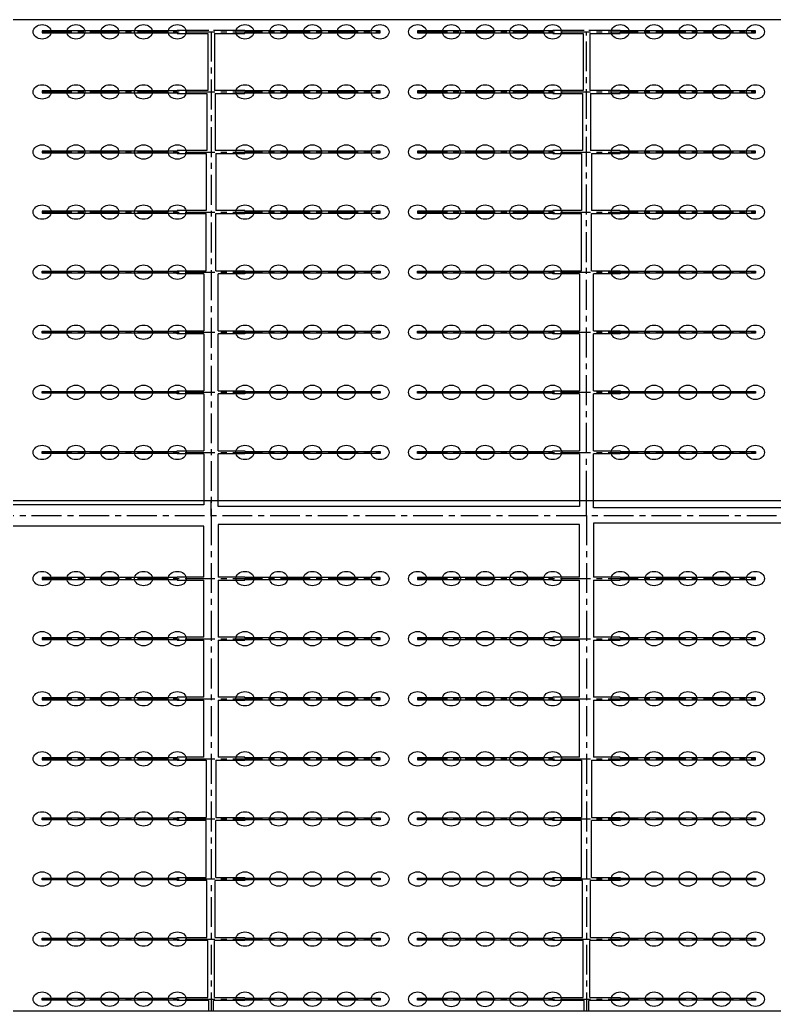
# Model space of a CAD drawing. Header units: millimetres. Extents: x 738100 to 1284508, y 138373 to 260796.
# Drawn here: x 823938 to 831976, y 175808 to 186368 of the extents above; entities that cross this region are included whole.
import ezdxf

# ---------------------------------------------------------------- set-up
doc = ezdxf.new("R2010")
doc.units = ezdxf.units.MM
doc.linetypes.add('CENTER', pattern=[50.8, 31.75, -6.35, 6.35, -6.35])
doc.layers.add('轴线', color=6, linetype='CENTER')

msp = doc.modelspace()

# ---------------------------------------------------------------- linework, layer by layer
at = {"lineweight": -3, "ltscale": 100}
for p, q in [((843900.494, 186367.633), (779900.494, 186367.633)), ((779900.494, 181247.633), (843900.494, 181247.633)), ((779900.494, 175809.486), (843900.494, 175809.486)), ((843900.494, 175807.633), (779900.494, 175807.633))]:
    msp.add_line(p, q, dxfattribs=at)
at = {"ltscale": 10}
for p, q in [((824176.494, 186249.873), (824176.494, 186229.393)), ((825616.494, 186249.873), (824176.494, 186249.873)), ((824176.494, 186229.393), (825616.494, 186229.393)), ((825952.494, 186255.633), (825616.494, 186255.633)), ((825616.494, 186255.633), (825616.494, 186249.873)), ((825616.494, 186229.393), (825616.494, 186223.633)), ((825616.494, 186223.633), (825940.494, 186223.633)), ((825940.494, 186223.633), (825940.494, 185615.633)), ((826336.494, 186255.633), (826000.494, 186255.633)), ((826012.494, 186223.633), (826336.494, 186223.633)), ((826012.494, 186223.633), (826012.494, 185615.633)), ((826336.494, 186249.873), (826336.494, 186255.633)), ((827776.494, 186249.873), (826336.494, 186249.873)), ((826336.494, 186223.633), (826336.494, 186229.393)), ((826336.494, 186229.393), (827776.494, 186229.393)), ((827776.494, 186229.393), (827776.494, 186249.873)), ((828176.494, 186249.873), (828176.494, 186229.393)), ((829616.494, 186249.873), (828176.494, 186249.873)), ((828176.494, 186229.393), (829616.494, 186229.393)), ((829952.494, 186255.633), (829616.494, 186255.633)), ((829616.494, 186255.633), (829616.494, 186249.873)), ((829616.494, 186229.393), (829616.494, 186223.633)), ((829616.494, 186223.633), (829940.494, 186223.633)), ((829940.494, 186223.633), (829940.494, 185615.633)), ((830336.494, 186255.633), (830000.494, 186255.633)), ((830012.494, 186223.633), (830336.494, 186223.633)), ((830012.494, 186223.633), (830012.494, 185615.633)), ((830336.494, 186249.873), (830336.494, 186255.633)), ((831776.494, 186249.873), (830336.494, 186249.873)), ((830336.494, 186223.633), (830336.494, 186229.393)), ((830336.494, 186229.393), (831776.494, 186229.393)), ((831776.494, 186229.393), (831776.494, 186249.873)), ((824176.494, 185609.873), (824176.494, 185589.393)), ((825616.494, 185609.873), (824176.494, 185609.873)), ((824176.494, 185589.393), (825616.494, 185589.393)), ((825940.494, 185615.633), (825616.494, 185615.633)), ((825616.494, 185615.633), (825616.494, 185609.873)), ((825616.494, 185589.393), (825616.494, 185583.633)), ((825616.494, 185583.633), (825932.494, 185583.633)), ((825932.494, 185583.633), (825932.494, 184975.633)), ((826336.494, 185615.633), (826012.494, 185615.633)), ((826020.494, 185583.633), (826336.494, 185583.633)), ((826020.494, 185583.633), (826020.494, 184975.633)), ((826336.494, 185609.873), (826336.494, 185615.633)), ((827776.494, 185609.873), (826336.494, 185609.873)), ((826336.494, 185583.633), (826336.494, 185589.393)), ((826336.494, 185589.393), (827776.494, 185589.393)), ((827776.494, 185589.393), (827776.494, 185609.873)), ((828176.494, 185609.873), (828176.494, 185589.393)), ((829616.494, 185609.873), (828176.494, 185609.873)), ((828176.494, 185589.393), (829616.494, 185589.393)), ((829940.494, 185615.633), (829616.494, 185615.633)), ((829616.494, 185615.633), (829616.494, 185609.873)), ((829616.494, 185589.393), (829616.494, 185583.633)), ((829616.494, 185583.633), (829932.494, 185583.633)), ((829932.494, 185583.633), (829932.494, 184975.633)), ((830336.494, 185615.633), (830012.494, 185615.633)), ((830020.494, 185583.633), (830336.494, 185583.633)), ((830020.494, 185583.633), (830020.494, 184975.633)), ((830336.494, 185609.873), (830336.494, 185615.633)), ((831776.494, 185609.873), (830336.494, 185609.873)), ((830336.494, 185583.633), (830336.494, 185589.393)), ((830336.494, 185589.393), (831776.494, 185589.393)), ((831776.494, 185589.393), (831776.494, 185609.873)), ((824176.494, 184969.873), (824176.494, 184949.393)), ((825616.494, 184969.873), (824176.494, 184969.873)), ((824176.494, 184949.393), (825616.494, 184949.393)), ((825932.494, 184975.633), (825616.494, 184975.633)), ((825616.494, 184975.633), (825616.494, 184969.873)), ((825616.494, 184949.393), (825616.494, 184943.633)), ((825616.494, 184943.633), (825924.494, 184943.633)), ((825924.494, 184943.633), (825924.494, 184335.633)), ((826336.494, 184975.633), (826020.494, 184975.633)), ((826028.494, 184943.633), (826336.494, 184943.633)), ((826028.494, 184943.633), (826028.494, 184335.633)), ((826336.494, 184969.873), (826336.494, 184975.633)), ((827776.494, 184969.873), (826336.494, 184969.873)), ((826336.494, 184943.633), (826336.494, 184949.393)), ((826336.494, 184949.393), (827776.494, 184949.393)), ((827776.494, 184949.393), (827776.494, 184969.873)), ((828176.494, 184969.873), (828176.494, 184949.393)), ((829616.494, 184969.873), (828176.494, 184969.873)), ((828176.494, 184949.393), (829616.494, 184949.393)), ((829932.494, 184975.633), (829616.494, 184975.633)), ((829616.494, 184975.633), (829616.494, 184969.873)), ((829616.494, 184949.393), (829616.494, 184943.633)), ((829616.494, 184943.633), (829924.494, 184943.633)), ((829924.494, 184943.633), (829924.494, 184335.633)), ((830336.494, 184975.633), (830020.494, 184975.633)), ((830028.494, 184943.633), (830336.494, 184943.633)), ((830028.494, 184943.633), (830028.494, 184335.633)), ((830336.494, 184969.873), (830336.494, 184975.633)), ((831776.494, 184969.873), (830336.494, 184969.873)), ((830336.494, 184943.633), (830336.494, 184949.393)), ((830336.494, 184949.393), (831776.494, 184949.393)), ((831776.494, 184949.393), (831776.494, 184969.873)), ((824176.494, 184329.873), (824176.494, 184309.393)), ((825616.494, 184329.873), (824176.494, 184329.873)), ((824176.494, 184309.393), (825616.494, 184309.393)), ((825924.494, 184335.633), (825616.494, 184335.633)), ((825616.494, 184335.633), (825616.494, 184329.873)), ((825616.494, 184309.393), (825616.494, 184303.633)), ((825616.494, 184303.633), (825924.494, 184303.633)), ((825924.494, 183695.633), (825924.494, 184303.633)), ((826336.494, 184335.633), (826028.494, 184335.633)), ((826028.494, 184303.633), (826336.494, 184303.633)), ((826028.494, 183695.633), (826028.494, 184303.633)), ((826336.494, 184329.873), (826336.494, 184335.633)), ((827776.494, 184329.873), (826336.494, 184329.873)), ((826336.494, 184303.633), (826336.494, 184309.393)), ((826336.494, 184309.393), (827776.494, 184309.393)), ((827776.494, 184309.393), (827776.494, 184329.873)), ((828176.494, 184329.873), (828176.494, 184309.393)), ((829616.494, 184329.873), (828176.494, 184329.873)), ((828176.494, 184309.393), (829616.494, 184309.393)), ((829924.494, 184335.633), (829616.494, 184335.633)), ((829616.494, 184335.633), (829616.494, 184329.873)), ((829616.494, 184309.393), (829616.494, 184303.633)), ((829616.494, 184303.633), (829924.494, 184303.633)), ((829924.494, 183695.633), (829924.494, 184303.633)), ((830336.494, 184335.633), (830028.494, 184335.633)), ((830028.494, 184303.633), (830336.494, 184303.633)), ((830028.494, 183695.633), (830028.494, 184303.633)), ((830336.494, 184329.873), (830336.494, 184335.633)), ((831776.494, 184329.873), (830336.494, 184329.873)), ((830336.494, 184303.633), (830336.494, 184309.393)), ((830336.494, 184309.393), (831776.494, 184309.393)), ((831776.494, 184309.393), (831776.494, 184329.873)), ((824176.494, 183669.393), (824176.494, 183689.873)), ((824176.494, 183689.873), (825616.494, 183689.873)), ((825616.494, 183669.393), (824176.494, 183669.393)), ((825616.494, 183689.873), (825616.494, 183695.633)), ((825616.494, 183695.633), (825924.494, 183695.633)), ((825616.494, 183663.633), (825616.494, 183669.393)), ((825900.494, 183663.633), (825616.494, 183663.633)), ((825900.494, 183663.633), (825900.494, 183055.633)), ((826028.494, 183695.633), (826336.494, 183695.633)), ((826336.494, 183663.633), (826052.494, 183663.633)), ((826052.494, 183055.633), (826052.494, 183663.633)), ((826336.494, 183695.633), (826336.494, 183689.873)), ((826336.494, 183689.873), (827776.494, 183689.873)), ((827776.494, 183669.393), (826336.494, 183669.393)), ((826336.494, 183669.393), (826336.494, 183663.633)), ((827776.494, 183689.873), (827776.494, 183669.393)), ((828176.494, 183669.393), (828176.494, 183689.873)), ((828176.494, 183689.873), (829616.494, 183689.873)), ((829616.494, 183669.393), (828176.494, 183669.393)), ((829616.494, 183689.873), (829616.494, 183695.633)), ((829616.494, 183695.633), (829924.494, 183695.633)), ((829616.494, 183663.633), (829616.494, 183669.393)), ((829900.494, 183663.633), (829616.494, 183663.633)), ((829900.494, 183663.633), (829900.494, 183055.633)), ((830028.494, 183695.633), (830336.494, 183695.633)), ((830336.494, 183663.633), (830052.494, 183663.633)), ((830052.494, 183055.633), (830052.494, 183663.633)), ((830336.494, 183695.633), (830336.494, 183689.873)), ((830336.494, 183689.873), (831776.494, 183689.873)), ((831776.494, 183669.393), (830336.494, 183669.393)), ((830336.494, 183669.393), (830336.494, 183663.633)), ((831776.494, 183689.873), (831776.494, 183669.393)), ((824176.494, 183029.393), (824176.494, 183049.873)), ((824176.494, 183049.873), (825616.494, 183049.873)), ((825616.494, 183029.393), (824176.494, 183029.393)), ((825616.494, 183049.873), (825616.494, 183055.633)), ((825616.494, 183055.633), (825900.494, 183055.633)), ((825616.494, 183023.633), (825616.494, 183029.393)), ((825900.494, 183023.633), (825616.494, 183023.633)), ((825900.494, 183023.633), (825900.494, 182415.633)), ((826052.494, 183055.633), (826336.494, 183055.633)), ((826336.494, 183023.633), (826052.494, 183023.633)), ((826052.494, 182415.633), (826052.494, 183023.633)), ((826336.494, 183055.633), (826336.494, 183049.873)), ((826336.494, 183049.873), (827776.494, 183049.873)), ((827776.494, 183029.393), (826336.494, 183029.393)), ((826336.494, 183029.393), (826336.494, 183023.633)), ((827776.494, 183049.873), (827776.494, 183029.393)), ((828176.494, 183029.393), (828176.494, 183049.873)), ((828176.494, 183049.873), (829616.494, 183049.873)), ((829616.494, 183029.393), (828176.494, 183029.393)), ((829616.494, 183049.873), (829616.494, 183055.633)), ((829616.494, 183055.633), (829900.494, 183055.633)), ((829616.494, 183023.633), (829616.494, 183029.393)), ((829900.494, 183023.633), (829616.494, 183023.633)), ((829900.494, 183023.633), (829900.494, 182415.633)), ((830052.494, 183055.633), (830336.494, 183055.633)), ((830336.494, 183023.633), (830052.494, 183023.633)), ((830052.494, 182415.633), (830052.494, 183023.633)), ((830336.494, 183055.633), (830336.494, 183049.873)), ((830336.494, 183049.873), (831776.494, 183049.873)), ((831776.494, 183029.393), (830336.494, 183029.393)), ((830336.494, 183029.393), (830336.494, 183023.633)), ((831776.494, 183049.873), (831776.494, 183029.393)), ((824176.494, 182389.393), (824176.494, 182409.873)), ((824176.494, 182409.873), (825616.494, 182409.873)), ((825616.494, 182389.393), (824176.494, 182389.393)), ((825616.494, 182409.873), (825616.494, 182415.633)), ((825616.494, 182415.633), (825900.494, 182415.633)), ((825616.494, 182383.633), (825616.494, 182389.393)), ((825900.494, 182383.633), (825616.494, 182383.633)), ((825900.494, 182383.633), (825900.494, 181775.633)), ((826052.494, 182415.633), (826336.494, 182415.633)), ((826336.494, 182383.633), (826052.494, 182383.633)), ((826052.494, 181775.633), (826052.494, 182383.633)), ((826336.494, 182415.633), (826336.494, 182409.873)), ((826336.494, 182409.873), (827776.494, 182409.873)), ((827776.494, 182389.393), (826336.494, 182389.393)), ((826336.494, 182389.393), (826336.494, 182383.633)), ((827776.494, 182409.873), (827776.494, 182389.393)), ((828176.494, 182389.393), (828176.494, 182409.873)), ((828176.494, 182409.873), (829616.494, 182409.873)), ((829616.494, 182389.393), (828176.494, 182389.393)), ((829616.494, 182409.873), (829616.494, 182415.633)), ((829616.494, 182415.633), (829900.494, 182415.633)), ((829616.494, 182383.633), (829616.494, 182389.393)), ((829900.494, 182383.633), (829616.494, 182383.633)), ((829900.494, 182383.633), (829900.494, 181775.633)), ((830052.494, 182415.633), (830336.494, 182415.633)), ((830336.494, 182383.633), (830052.494, 182383.633)), ((830052.494, 181775.633), (830052.494, 182383.633)), ((830336.494, 182415.633), (830336.494, 182409.873)), ((830336.494, 182409.873), (831776.494, 182409.873)), ((831776.494, 182389.393), (830336.494, 182389.393)), ((830336.494, 182389.393), (830336.494, 182383.633)), ((831776.494, 182409.873), (831776.494, 182389.393)), ((824176.494, 181749.393), (824176.494, 181769.873)), ((824176.494, 181769.873), (825616.494, 181769.873)), ((825616.494, 181749.393), (824176.494, 181749.393)), ((825616.494, 181769.873), (825616.494, 181775.633)), ((825616.494, 181775.633), (825900.494, 181775.633)), ((825616.494, 181743.633), (825616.494, 181749.393)), ((825900.494, 181743.633), (825616.494, 181743.633)), ((825900.494, 181743.633), (825900.494, 181199.633)), ((826052.494, 181775.633), (826336.494, 181775.633)), ((826336.494, 181743.633), (826052.494, 181743.633)), ((826052.494, 181183.633), (826052.494, 181743.633)), ((826336.494, 181775.633), (826336.494, 181769.873)), ((826336.494, 181769.873), (827776.494, 181769.873)), ((827776.494, 181749.393), (826336.494, 181749.393)), ((826336.494, 181749.393), (826336.494, 181743.633)), ((827776.494, 181769.873), (827776.494, 181749.393)), ((828176.494, 181749.393), (828176.494, 181769.873)), ((828176.494, 181769.873), (829616.494, 181769.873)), ((829616.494, 181749.393), (828176.494, 181749.393)), ((829616.494, 181769.873), (829616.494, 181775.633)), ((829616.494, 181775.633), (829900.494, 181775.633)), ((829616.494, 181743.633), (829616.494, 181749.393)), ((829900.494, 181743.633), (829616.494, 181743.633)), ((829900.494, 181743.633), (829900.494, 181183.633)), ((830052.494, 181775.633), (830336.494, 181775.633)), ((830336.494, 181743.633), (830052.494, 181743.633)), ((830052.494, 181167.633), (830052.494, 181743.633)), ((830336.494, 181775.633), (830336.494, 181769.873)), ((830336.494, 181769.873), (831776.494, 181769.873)), ((831776.494, 181749.393), (830336.494, 181749.393)), ((830336.494, 181749.393), (830336.494, 181743.633)), ((831776.494, 181769.873), (831776.494, 181749.393)), ((825900.494, 181247.633), (825900.494, 181199.633)), ((826052.494, 181183.633), (826052.494, 181247.633)), ((829900.494, 181247.633), (829900.494, 181183.633)), ((830052.494, 181167.633), (830052.494, 181247.633)), ((825900.494, 181199.633), (821976.494, 181199.633)), ((829900.494, 181183.633), (826052.494, 181183.633)), ((833900.494, 181167.633), (830052.494, 181167.633)), ((830052.494, 181007.633), (830052.494, 180431.633)), ((833900.494, 181007.633), (830052.494, 181007.633)), ((825900.494, 180975.633), (821976.494, 180975.633)), ((825900.494, 180431.633), (825900.494, 180975.633)), ((826052.494, 180991.633), (826052.494, 180431.633)), ((829900.494, 180991.633), (826052.494, 180991.633)), ((829900.494, 180431.633), (829900.494, 180991.633)), ((824176.494, 180425.873), (824176.494, 180405.393)), ((825616.494, 180425.873), (824176.494, 180425.873)), ((824176.494, 180405.393), (825616.494, 180405.393)), ((825900.494, 180431.633), (825616.494, 180431.633)), ((825616.494, 180431.633), (825616.494, 180425.873)), ((825616.494, 180405.393), (825616.494, 180399.633)), ((825616.494, 180399.633), (825900.494, 180399.633)), ((825900.494, 179791.633), (825900.494, 180399.633)), ((826336.494, 180431.633), (826052.494, 180431.633)), ((826052.494, 180399.633), (826336.494, 180399.633)), ((826052.494, 180399.633), (826052.494, 179791.633)), ((826336.494, 180425.873), (826336.494, 180431.633)), ((827776.494, 180425.873), (826336.494, 180425.873)), ((826336.494, 180399.633), (826336.494, 180405.393)), ((826336.494, 180405.393), (827776.494, 180405.393)), ((827776.494, 180405.393), (827776.494, 180425.873)), ((828176.494, 180425.873), (828176.494, 180405.393)), ((829616.494, 180425.873), (828176.494, 180425.873)), ((828176.494, 180405.393), (829616.494, 180405.393)), ((829900.494, 180431.633), (829616.494, 180431.633)), ((829616.494, 180431.633), (829616.494, 180425.873)), ((829616.494, 180405.393), (829616.494, 180399.633)), ((829616.494, 180399.633), (829900.494, 180399.633)), ((829900.494, 179791.633), (829900.494, 180399.633)), ((830336.494, 180431.633), (830052.494, 180431.633)), ((830052.494, 180399.633), (830336.494, 180399.633)), ((830052.494, 180399.633), (830052.494, 179791.633)), ((830336.494, 180425.873), (830336.494, 180431.633)), ((831776.494, 180425.873), (830336.494, 180425.873)), ((830336.494, 180399.633), (830336.494, 180405.393)), ((830336.494, 180405.393), (831776.494, 180405.393)), ((831776.494, 180405.393), (831776.494, 180425.873)), ((824176.494, 179785.873), (824176.494, 179765.393)), ((825616.494, 179785.873), (824176.494, 179785.873)), ((824176.494, 179765.393), (825616.494, 179765.393)), ((825900.494, 179791.633), (825616.494, 179791.633)), ((825616.494, 179791.633), (825616.494, 179785.873)), ((825616.494, 179765.393), (825616.494, 179759.633)), ((825616.494, 179759.633), (825900.494, 179759.633)), ((825900.494, 179151.633), (825900.494, 179759.633)), ((826336.494, 179791.633), (826052.494, 179791.633)), ((826052.494, 179759.633), (826336.494, 179759.633)), ((826052.494, 179759.633), (826052.494, 179151.633)), ((826336.494, 179785.873), (826336.494, 179791.633)), ((827776.494, 179785.873), (826336.494, 179785.873)), ((826336.494, 179759.633), (826336.494, 179765.393)), ((826336.494, 179765.393), (827776.494, 179765.393)), ((827776.494, 179765.393), (827776.494, 179785.873)), ((828176.494, 179785.873), (828176.494, 179765.393)), ((829616.494, 179785.873), (828176.494, 179785.873)), ((828176.494, 179765.393), (829616.494, 179765.393)), ((829900.494, 179791.633), (829616.494, 179791.633)), ((829616.494, 179791.633), (829616.494, 179785.873)), ((829616.494, 179765.393), (829616.494, 179759.633)), ((829616.494, 179759.633), (829900.494, 179759.633)), ((829900.494, 179151.633), (829900.494, 179759.633)), ((830336.494, 179791.633), (830052.494, 179791.633)), ((830052.494, 179759.633), (830336.494, 179759.633)), ((830052.494, 179759.633), (830052.494, 179151.633)), ((830336.494, 179785.873), (830336.494, 179791.633)), ((831776.494, 179785.873), (830336.494, 179785.873)), ((830336.494, 179759.633), (830336.494, 179765.393)), ((830336.494, 179765.393), (831776.494, 179765.393)), ((831776.494, 179765.393), (831776.494, 179785.873)), ((824176.494, 179145.873), (824176.494, 179125.393)), ((825616.494, 179145.873), (824176.494, 179145.873)), ((824176.494, 179125.393), (825616.494, 179125.393)), ((825900.494, 179151.633), (825616.494, 179151.633)), ((825616.494, 179151.633), (825616.494, 179145.873)), ((825616.494, 179125.393), (825616.494, 179119.633)), ((825616.494, 179119.633), (825900.494, 179119.633)), ((825900.494, 178511.633), (825900.494, 179119.633)), ((826336.494, 179151.633), (826052.494, 179151.633)), ((826052.494, 179119.633), (826336.494, 179119.633)), ((826052.494, 179119.633), (826052.494, 178511.633)), ((826336.494, 179145.873), (826336.494, 179151.633)), ((827776.494, 179145.873), (826336.494, 179145.873)), ((826336.494, 179119.633), (826336.494, 179125.393)), ((826336.494, 179125.393), (827776.494, 179125.393)), ((827776.494, 179125.393), (827776.494, 179145.873)), ((828176.494, 179145.873), (828176.494, 179125.393)), ((829616.494, 179145.873), (828176.494, 179145.873)), ((828176.494, 179125.393), (829616.494, 179125.393)), ((829900.494, 179151.633), (829616.494, 179151.633)), ((829616.494, 179151.633), (829616.494, 179145.873)), ((829616.494, 179125.393), (829616.494, 179119.633)), ((829616.494, 179119.633), (829900.494, 179119.633)), ((829900.494, 178511.633), (829900.494, 179119.633)), ((830336.494, 179151.633), (830052.494, 179151.633)), ((830052.494, 179119.633), (830336.494, 179119.633)), ((830052.494, 179119.633), (830052.494, 178511.633)), ((830336.494, 179145.873), (830336.494, 179151.633)), ((831776.494, 179145.873), (830336.494, 179145.873)), ((830336.494, 179119.633), (830336.494, 179125.393)), ((830336.494, 179125.393), (831776.494, 179125.393)), ((831776.494, 179125.393), (831776.494, 179145.873)), ((824176.494, 178505.873), (824176.494, 178485.393)), ((825616.494, 178505.873), (824176.494, 178505.873)), ((824176.494, 178485.393), (825616.494, 178485.393)), ((825900.494, 178511.633), (825616.494, 178511.633)), ((825616.494, 178511.633), (825616.494, 178505.873)), ((825616.494, 178485.393), (825616.494, 178479.633)), ((825616.494, 178479.633), (825924.494, 178479.633)), ((825924.494, 178479.633), (825924.494, 177871.633)), ((826028.494, 178479.633), (826336.494, 178479.633)), ((826028.494, 178479.633), (826028.494, 177871.633)), ((826336.494, 178511.633), (826052.494, 178511.633)), ((826336.494, 178505.873), (826336.494, 178511.633)), ((827776.494, 178505.873), (826336.494, 178505.873)), ((826336.494, 178479.633), (826336.494, 178485.393)), ((826336.494, 178485.393), (827776.494, 178485.393)), ((827776.494, 178485.393), (827776.494, 178505.873)), ((828176.494, 178505.873), (828176.494, 178485.393)), ((829616.494, 178505.873), (828176.494, 178505.873)), ((828176.494, 178485.393), (829616.494, 178485.393)), ((829900.494, 178511.633), (829616.494, 178511.633)), ((829616.494, 178511.633), (829616.494, 178505.873)), ((829616.494, 178485.393), (829616.494, 178479.633)), ((829616.494, 178479.633), (829924.494, 178479.633)), ((829924.494, 178479.633), (829924.494, 177871.633)), ((830028.494, 178479.633), (830336.494, 178479.633)), ((830028.494, 178479.633), (830028.494, 177871.633)), ((830336.494, 178511.633), (830052.494, 178511.633)), ((830336.494, 178505.873), (830336.494, 178511.633)), ((831776.494, 178505.873), (830336.494, 178505.873)), ((830336.494, 178479.633), (830336.494, 178485.393)), ((830336.494, 178485.393), (831776.494, 178485.393)), ((831776.494, 178485.393), (831776.494, 178505.873)), ((824176.494, 177845.393), (824176.494, 177865.873)), ((824176.494, 177865.873), (825616.494, 177865.873)), ((825616.494, 177845.393), (824176.494, 177845.393)), ((825616.494, 177865.873), (825616.494, 177871.633)), ((825616.494, 177871.633), (825924.494, 177871.633)), ((825616.494, 177839.633), (825616.494, 177845.393)), ((825924.494, 177839.633), (825616.494, 177839.633)), ((825924.494, 177231.633), (825924.494, 177839.633)), ((826028.494, 177871.633), (826336.494, 177871.633)), ((826336.494, 177839.633), (826028.494, 177839.633)), ((826028.494, 177231.633), (826028.494, 177839.633)), ((826336.494, 177871.633), (826336.494, 177865.873)), ((826336.494, 177865.873), (827776.494, 177865.873)), ((827776.494, 177845.393), (826336.494, 177845.393)), ((826336.494, 177845.393), (826336.494, 177839.633)), ((827776.494, 177865.873), (827776.494, 177845.393)), ((828176.494, 177845.393), (828176.494, 177865.873)), ((828176.494, 177865.873), (829616.494, 177865.873)), ((829616.494, 177845.393), (828176.494, 177845.393)), ((829616.494, 177865.873), (829616.494, 177871.633)), ((829616.494, 177871.633), (829924.494, 177871.633)), ((829616.494, 177839.633), (829616.494, 177845.393)), ((829924.494, 177839.633), (829616.494, 177839.633)), ((829924.494, 177231.633), (829924.494, 177839.633)), ((830028.494, 177871.633), (830336.494, 177871.633)), ((830336.494, 177839.633), (830028.494, 177839.633)), ((830028.494, 177231.633), (830028.494, 177839.633)), ((830336.494, 177871.633), (830336.494, 177865.873)), ((830336.494, 177865.873), (831776.494, 177865.873)), ((831776.494, 177845.393), (830336.494, 177845.393)), ((830336.494, 177845.393), (830336.494, 177839.633)), ((831776.494, 177865.873), (831776.494, 177845.393)), ((824176.494, 177205.393), (824176.494, 177225.873)), ((824176.494, 177225.873), (825616.494, 177225.873)), ((825616.494, 177205.393), (824176.494, 177205.393)), ((825616.494, 177225.873), (825616.494, 177231.633)), ((825616.494, 177231.633), (825924.494, 177231.633)), ((825616.494, 177199.633), (825616.494, 177205.393)), ((825932.494, 177199.633), (825616.494, 177199.633)), ((825932.494, 176591.633), (825932.494, 177199.633)), ((826336.494, 177199.633), (826020.494, 177199.633)), ((826020.494, 176591.633), (826020.494, 177199.633)), ((826028.494, 177231.633), (826336.494, 177231.633)), ((826336.494, 177231.633), (826336.494, 177225.873)), ((826336.494, 177225.873), (827776.494, 177225.873)), ((827776.494, 177205.393), (826336.494, 177205.393)), ((826336.494, 177205.393), (826336.494, 177199.633)), ((827776.494, 177225.873), (827776.494, 177205.393)), ((828176.494, 177205.393), (828176.494, 177225.873)), ((828176.494, 177225.873), (829616.494, 177225.873)), ((829616.494, 177205.393), (828176.494, 177205.393)), ((829616.494, 177225.873), (829616.494, 177231.633)), ((829616.494, 177231.633), (829924.494, 177231.633)), ((829616.494, 177199.633), (829616.494, 177205.393)), ((829932.494, 177199.633), (829616.494, 177199.633)), ((829932.494, 176591.633), (829932.494, 177199.633)), ((830336.494, 177199.633), (830020.494, 177199.633)), ((830020.494, 176591.633), (830020.494, 177199.633)), ((830028.494, 177231.633), (830336.494, 177231.633)), ((830336.494, 177231.633), (830336.494, 177225.873)), ((830336.494, 177225.873), (831776.494, 177225.873)), ((831776.494, 177205.393), (830336.494, 177205.393)), ((830336.494, 177205.393), (830336.494, 177199.633)), ((831776.494, 177225.873), (831776.494, 177205.393)), ((824176.494, 176565.393), (824176.494, 176585.873)), ((824176.494, 176585.873), (825616.494, 176585.873)), ((825616.494, 176565.393), (824176.494, 176565.393)), ((825616.494, 176585.873), (825616.494, 176591.633)), ((825616.494, 176591.633), (825932.494, 176591.633)), ((825616.494, 176559.633), (825616.494, 176565.393)), ((826020.494, 176591.633), (826336.494, 176591.633)), ((826336.494, 176591.633), (826336.494, 176585.873)), ((826336.494, 176585.873), (827776.494, 176585.873)), ((827776.494, 176565.393), (826336.494, 176565.393)), ((826336.494, 176565.393), (826336.494, 176559.633)), ((827776.494, 176585.873), (827776.494, 176565.393)), ((828176.494, 176565.393), (828176.494, 176585.873)), ((828176.494, 176585.873), (829616.494, 176585.873)), ((829616.494, 176565.393), (828176.494, 176565.393)), ((829616.494, 176585.873), (829616.494, 176591.633)), ((829616.494, 176591.633), (829932.494, 176591.633)), ((829616.494, 176559.633), (829616.494, 176565.393)), ((830020.494, 176591.633), (830336.494, 176591.633)), ((830336.494, 176591.633), (830336.494, 176585.873)), ((830336.494, 176585.873), (831776.494, 176585.873)), ((831776.494, 176565.393), (830336.494, 176565.393)), ((830336.494, 176565.393), (830336.494, 176559.633)), ((831776.494, 176585.873), (831776.494, 176565.393)), ((825940.494, 176559.633), (825616.494, 176559.633)), ((825940.494, 175951.633), (825940.494, 176559.633)), ((826336.494, 176559.633), (826012.494, 176559.633)), ((826012.494, 175951.633), (826012.494, 176559.633)), ((829940.494, 176559.633), (829616.494, 176559.633)), ((829940.494, 175951.633), (829940.494, 176559.633)), ((830336.494, 176559.633), (830012.494, 176559.633)), ((830012.494, 175951.633), (830012.494, 176559.633)), ((824176.494, 175925.393), (824176.494, 175945.873)), ((824176.494, 175945.873), (825616.494, 175945.873)), ((825616.494, 175945.873), (825616.494, 175951.633)), ((825616.494, 175951.633), (825940.494, 175951.633)), ((826012.494, 175951.633), (826336.494, 175951.633)), ((826336.494, 175945.873), (827776.494, 175945.873)), ((827776.494, 175945.873), (827776.494, 175925.393)), ((828176.494, 175925.393), (828176.494, 175945.873)), ((828176.494, 175945.873), (829616.494, 175945.873)), ((829616.494, 175945.873), (829616.494, 175951.633)), ((829616.494, 175951.633), (829940.494, 175951.633)), ((830012.494, 175951.633), (830336.494, 175951.633)), ((830336.494, 175951.633), (830336.494, 175945.873)), ((830336.494, 175945.873), (831776.494, 175945.873)), ((831776.494, 175945.873), (831776.494, 175925.393)), ((825616.494, 175925.393), (824176.494, 175925.393)), ((825616.494, 175919.633), (825616.494, 175925.393)), ((825952.494, 175919.633), (825616.494, 175919.633)), ((825952.494, 175807.633), (825952.494, 175919.633)), ((826000.494, 175807.633), (826000.494, 175919.633)), ((826336.494, 175919.633), (826000.494, 175919.633)), ((827776.494, 175925.393), (826336.494, 175925.393)), ((829616.494, 175925.393), (828176.494, 175925.393)), ((829616.494, 175919.633), (829616.494, 175925.393)), ((829952.494, 175919.633), (829616.494, 175919.633)), ((829952.494, 175807.633), (829952.494, 175919.633)), ((830000.494, 175807.633), (830000.494, 175919.633)), ((830336.494, 175919.633), (830000.494, 175919.633)), ((831776.494, 175925.393), (830336.494, 175925.393)), ((830336.494, 175925.393), (830336.494, 175919.633))]:
    msp.add_line(p, q, dxfattribs=at)
for centre in [(824176.494, 186239.633), (824536.494, 186239.633), (824896.494, 186239.633), (825256.494, 186239.633), (825616.494, 186239.633), (826336.494, 186239.633), (826696.494, 186239.633), (827056.494, 186239.633), (827416.494, 186239.633), (827776.494, 186239.633), (828176.494, 186239.633), (828536.494, 186239.633), (828896.494, 186239.633), (829256.494, 186239.633), (829616.494, 186239.633), (830336.494, 186239.633), (830696.494, 186239.633), (831056.494, 186239.633), (831416.494, 186239.633), (831776.494, 186239.633), (824176.494, 185599.633), (824536.494, 185599.633), (824896.494, 185599.633), (825256.494, 185599.633), (825616.494, 185599.633), (826336.494, 185599.633), (826696.494, 185599.633), (827056.494, 185599.633), (827416.494, 185599.633), (827776.494, 185599.633), (828176.494, 185599.633), (828536.494, 185599.633), (828896.494, 185599.633), (829256.494, 185599.633), (829616.494, 185599.633), (830336.494, 185599.633), (830696.494, 185599.633), (831056.494, 185599.633), (831416.494, 185599.633), (831776.494, 185599.633), (824176.494, 184959.633), (824536.494, 184959.633), (824896.494, 184959.633), (825256.494, 184959.633), (825616.494, 184959.633), (826336.494, 184959.633), (826696.494, 184959.633), (827056.494, 184959.633), (827416.494, 184959.633), (827776.494, 184959.633), (828176.494, 184959.633), (828536.494, 184959.633), (828896.494, 184959.633), (829256.494, 184959.633), (829616.494, 184959.633), (830336.494, 184959.633), (830696.494, 184959.633), (831056.494, 184959.633), (831416.494, 184959.633), (831776.494, 184959.633), (824176.494, 184319.633), (824536.494, 184319.633), (824896.494, 184319.633), (825256.494, 184319.633), (825616.494, 184319.633), (826336.494, 184319.633), (826696.494, 184319.633), (827056.494, 184319.633), (827416.494, 184319.633), (827776.494, 184319.633), (828176.494, 184319.633), (828536.494, 184319.633), (828896.494, 184319.633), (829256.494, 184319.633), (829616.494, 184319.633), (830336.494, 184319.633), (830696.494, 184319.633), (831056.494, 184319.633), (831416.494, 184319.633), (831776.494, 184319.633), (824176.494, 183679.633), (824536.494, 183679.633), (824896.494, 183679.633), (825256.494, 183679.633), (825616.494, 183679.633), (826336.494, 183679.633), (826696.494, 183679.633), (827056.494, 183679.633), (827416.494, 183679.633), (827776.494, 183679.633), (828176.494, 183679.633), (828536.494, 183679.633), (828896.494, 183679.633), (829256.494, 183679.633), (829616.494, 183679.633), (830336.494, 183679.633), (830696.494, 183679.633), (831056.494, 183679.633), (831416.494, 183679.633), (831776.494, 183679.633), (824176.494, 183039.633), (824536.494, 183039.633), (824896.494, 183039.633), (825256.494, 183039.633), (825616.494, 183039.633), (826336.494, 183039.633), (826696.494, 183039.633), (827056.494, 183039.633), (827416.494, 183039.633), (827776.494, 183039.633), (828176.494, 183039.633), (828536.494, 183039.633), (828896.494, 183039.633), (829256.494, 183039.633), (829616.494, 183039.633), (830336.494, 183039.633), (830696.494, 183039.633), (831056.494, 183039.633), (831416.494, 183039.633), (831776.494, 183039.633), (824176.494, 182399.633), (824536.494, 182399.633), (824896.494, 182399.633), (825256.494, 182399.633), (825616.494, 182399.633), (826336.494, 182399.633), (826696.494, 182399.633), (827056.494, 182399.633), (827416.494, 182399.633), (827776.494, 182399.633), (828176.494, 182399.633), (828536.494, 182399.633), (828896.494, 182399.633), (829256.494, 182399.633), (829616.494, 182399.633), (830336.494, 182399.633), (830696.494, 182399.633), (831056.494, 182399.633), (831416.494, 182399.633), (831776.494, 182399.633), (824176.494, 181759.633), (824536.494, 181759.633), (824896.494, 181759.633), (825256.494, 181759.633), (825616.494, 181759.633), (826336.494, 181759.633), (826696.494, 181759.633), (827056.494, 181759.633), (827416.494, 181759.633), (827776.494, 181759.633), (828176.494, 181759.633), (828536.494, 181759.633), (828896.494, 181759.633), (829256.494, 181759.633), (829616.494, 181759.633), (830336.494, 181759.633), (830696.494, 181759.633), (831056.494, 181759.633), (831416.494, 181759.633), (831776.494, 181759.633), (824176.494, 180415.633), (824536.494, 180415.633), (824896.494, 180415.633), (825256.494, 180415.633), (825616.494, 180415.633), (826336.494, 180415.633), (826696.494, 180415.633), (827056.494, 180415.633), (827416.494, 180415.633), (827776.494, 180415.633), (828176.494, 180415.633), (828536.494, 180415.633), (828896.494, 180415.633), (829256.494, 180415.633), (829616.494, 180415.633), (830336.494, 180415.633), (830696.494, 180415.633), (831056.494, 180415.633), (831416.494, 180415.633), (831776.494, 180415.633), (824176.494, 179775.633), (824536.494, 179775.633), (824896.494, 179775.633), (825256.494, 179775.633), (825616.494, 179775.633), (826336.494, 179775.633), (826696.494, 179775.633), (827056.494, 179775.633), (827416.494, 179775.633), (827776.494, 179775.633), (828176.494, 179775.633), (828536.494, 179775.633), (828896.494, 179775.633), (829256.494, 179775.633), (829616.494, 179775.633), (830336.494, 179775.633), (830696.494, 179775.633), (831056.494, 179775.633), (831416.494, 179775.633), (831776.494, 179775.633), (824176.494, 179135.633), (824536.494, 179135.633), (824896.494, 179135.633), (825256.494, 179135.633), (825616.494, 179135.633), (826336.494, 179135.633), (826696.494, 179135.633), (827056.494, 179135.633), (827416.494, 179135.633), (827776.494, 179135.633), (828176.494, 179135.633), (828536.494, 179135.633), (828896.494, 179135.633), (829256.494, 179135.633), (829616.494, 179135.633), (830336.494, 179135.633), (830696.494, 179135.633), (831056.494, 179135.633), (831416.494, 179135.633), (831776.494, 179135.633), (824176.494, 178495.633), (824536.494, 178495.633), (824896.494, 178495.633), (825256.494, 178495.633), (825616.494, 178495.633), (826336.494, 178495.633), (826696.494, 178495.633), (827056.494, 178495.633), (827416.494, 178495.633), (827776.494, 178495.633), (828176.494, 178495.633), (828536.494, 178495.633), (828896.494, 178495.633), (829256.494, 178495.633), (829616.494, 178495.633), (830336.494, 178495.633), (830696.494, 178495.633), (831056.494, 178495.633), (831416.494, 178495.633), (831776.494, 178495.633), (824176.494, 177855.633), (824536.494, 177855.633), (824896.494, 177855.633), (825256.494, 177855.633), (825616.494, 177855.633), (826336.494, 177855.633), (826696.494, 177855.633), (827056.494, 177855.633), (827416.494, 177855.633), (827776.494, 177855.633), (828176.494, 177855.633), (828536.494, 177855.633), (828896.494, 177855.633), (829256.494, 177855.633), (829616.494, 177855.633), (830336.494, 177855.633), (830696.494, 177855.633), (831056.494, 177855.633), (831416.494, 177855.633), (831776.494, 177855.633), (824176.494, 177215.633), (824536.494, 177215.633), (824896.494, 177215.633), (825256.494, 177215.633), (825616.494, 177215.633), (826336.494, 177215.633), (826696.494, 177215.633), (827056.494, 177215.633), (827416.494, 177215.633), (827776.494, 177215.633), (828176.494, 177215.633), (828536.494, 177215.633), (828896.494, 177215.633), (829256.494, 177215.633), (829616.494, 177215.633), (830336.494, 177215.633), (830696.494, 177215.633), (831056.494, 177215.633), (831416.494, 177215.633), (831776.494, 177215.633), (824176.494, 176575.633), (824536.494, 176575.633), (824896.494, 176575.633), (825256.494, 176575.633), (825616.494, 176575.633), (826336.494, 176575.633), (826696.494, 176575.633), (827056.494, 176575.633), (827416.494, 176575.633), (827776.494, 176575.633), (828176.494, 176575.633), (828536.494, 176575.633), (828896.494, 176575.633), (829256.494, 176575.633), (829616.494, 176575.633), (830336.494, 176575.633), (830696.494, 176575.633), (831056.494, 176575.633), (831416.494, 176575.633), (831776.494, 176575.633), (824176.494, 175935.633), (824536.494, 175935.633), (824896.494, 175935.633), (825256.494, 175935.633), (825616.494, 175935.633), (826336.494, 175935.633), (826696.494, 175935.633), (827056.494, 175935.633), (827416.494, 175935.633), (827776.494, 175935.633), (828176.494, 175935.633), (829256.494, 175935.633), (829616.494, 175935.633), (830336.494, 175935.633), (830696.494, 175935.633), (831056.494, 175935.633), (831416.494, 175935.633), (831776.494, 175935.633)]:
    msp.add_ellipse(centre, major_axis=(-96, 0), ratio=0.8, start_param=3.141592654, end_param=9.424777961, dxfattribs=at)
at = {"ltscale": 10, "extrusion": (0, 0, -1)}
for centre in [(828536.494, 175935.633), (828896.494, 175935.633)]:
    msp.add_ellipse(centre, major_axis=(96, 0), ratio=0.8, start_param=3.141592654, end_param=9.424777961, dxfattribs=at)
at = {"layer": '轴线', "ltscale": 10}
for p, q in [((824176.494, 186239.633), (827776.494, 186239.633)), ((824176.494, 186239.633), (827776.494, 186239.633)), ((825976.494, 186239.633), (825976.494, 181087.633)), ((828176.494, 186239.633), (831776.494, 186239.633)), ((828176.494, 186239.633), (831776.494, 186239.633)), ((829976.494, 181247.633), (829976.494, 186239.633)), ((824176.494, 185599.633), (827776.494, 185599.633)), ((824176.494, 185599.633), (827776.494, 185599.633)), ((828176.494, 185599.633), (831776.494, 185599.633)), ((828176.494, 185599.633), (831776.494, 185599.633)), ((824176.494, 184959.633), (827776.494, 184959.633)), ((824176.494, 184959.633), (827776.494, 184959.633)), ((828176.494, 184959.633), (831776.494, 184959.633)), ((828176.494, 184959.633), (831776.494, 184959.633)), ((824176.494, 184319.633), (827776.494, 184319.633)), ((824176.494, 184319.633), (827776.494, 184319.633)), ((828176.494, 184319.633), (831776.494, 184319.633)), ((828176.494, 184319.633), (831776.494, 184319.633)), ((824176.494, 183679.633), (827776.494, 183679.633)), ((824176.494, 183679.633), (827776.494, 183679.633)), ((828176.494, 183679.633), (831776.494, 183679.633)), ((828176.494, 183679.633), (831776.494, 183679.633)), ((824176.494, 183039.633), (827776.494, 183039.633)), ((824176.494, 183039.633), (827776.494, 183039.633)), ((828176.494, 183039.633), (831776.494, 183039.633)), ((828176.494, 183039.633), (831776.494, 183039.633)), ((824176.494, 182399.633), (827776.494, 182399.633)), ((824176.494, 182399.633), (827776.494, 182399.633)), ((828176.494, 182399.633), (831776.494, 182399.633)), ((828176.494, 182399.633), (831776.494, 182399.633)), ((824176.494, 181759.633), (827776.494, 181759.633)), ((828176.494, 181759.633), (831776.494, 181759.633)), ((825976.494, 181087.633), (825976.494, 181247.633)), ((829976.494, 181087.633), (829976.494, 181247.633)), ((781900.494, 181087.633), (841900.494, 181087.633)), ((825976.494, 181087.633), (825976.494, 175807.633)), ((829976.494, 181087.633), (829976.494, 175807.633)), ((824176.494, 180415.633), (827776.494, 180415.633)), ((828176.494, 180415.633), (831776.494, 180415.633)), ((824176.494, 179775.633), (827776.494, 179775.633)), ((824176.494, 179775.633), (827776.494, 179775.633)), ((828176.494, 179775.633), (831776.494, 179775.633)), ((828176.494, 179775.633), (831776.494, 179775.633)), ((824176.494, 179135.633), (827776.494, 179135.633)), ((824176.494, 179135.633), (827776.494, 179135.633)), ((828176.494, 179135.633), (831776.494, 179135.633)), ((828176.494, 179135.633), (831776.494, 179135.633)), ((824176.494, 178495.633), (827776.494, 178495.633)), ((824176.494, 178495.633), (827776.494, 178495.633)), ((828176.494, 178495.633), (831776.494, 178495.633)), ((828176.494, 178495.633), (831776.494, 178495.633)), ((824176.494, 177855.633), (827776.494, 177855.633)), ((824176.494, 177855.633), (827776.494, 177855.633)), ((828176.494, 177855.633), (831776.494, 177855.633)), ((828176.494, 177855.633), (831776.494, 177855.633)), ((824176.494, 177215.633), (827776.494, 177215.633)), ((824176.494, 177215.633), (827776.494, 177215.633)), ((828176.494, 177215.633), (831776.494, 177215.633)), ((828176.494, 177215.633), (831776.494, 177215.633)), ((824176.494, 176575.633), (827776.494, 176575.633)), ((824176.494, 176575.633), (827776.494, 176575.633)), ((828176.494, 176575.633), (831776.494, 176575.633)), ((828176.494, 176575.633), (831776.494, 176575.633)), ((824176.494, 175935.633), (827776.494, 175935.633)), ((824176.494, 175935.633), (827776.494, 175935.633)), ((828176.494, 175935.633), (831776.494, 175935.633)), ((828176.494, 175935.633), (831776.494, 175935.633))]:
    msp.add_line(p, q, dxfattribs=at)

doc.saveas('drawing.dxf')
